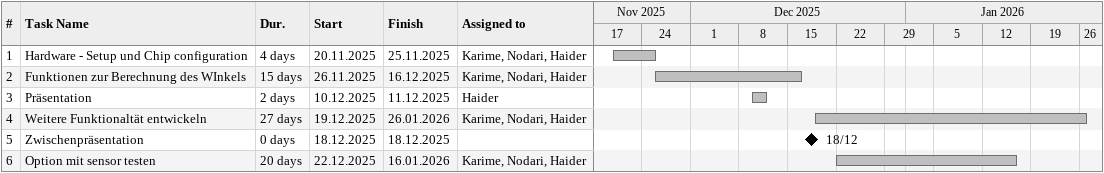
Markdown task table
| ID | Task | Duration | Start | Finish | Resources |
|---|---|---|---|---|---|
| 1 | Hardware - Setup und Chip configuration | 4d | 2025-11-20 | 2025-11-25 | Karime, Nodari, Haider |
| 2 | Funktionen zur Berechnung des WInkels | 15d | 2025-11-26 | 2025-12-16 | Karime, Nodari, Haider |
| 3 | Präsentation | 2d | 2025-12-10 | 2025-12-11 | Haider |
| 4 | Weitere Funktionaltät entwickeln | 27d | 2025-12-19 | 2026-01-26 | Karime, Nodari, Haider |
| 5 | Zwischenpräsentation | 0d | 2025-12-18 | 2025-12-18 |  |
| 6 | Option mit sensor testen | 20d | 2025-12-22 | 2026-01-16 | Karime, Nodari, Haider |
